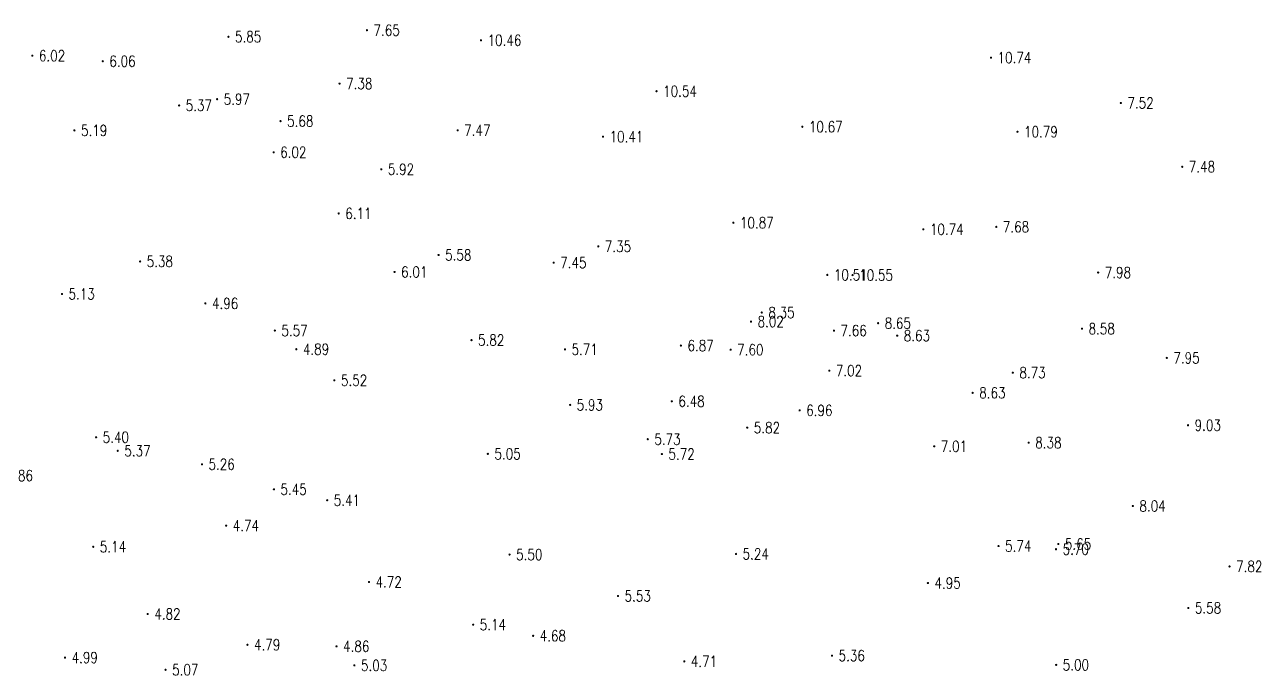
# Model space of a CAD drawing. Extents: x 476861 to 479475, y 2367369 to 2370541.
# Drawn here: x 478497.5 to 478610.4, y 2369086.9 to 2369146.3 of the extents above; entities that cross this region are included whole.
import ezdxf
from ezdxf.enums import TextEntityAlignment as Align

# ---------------------------------------------------------------- set-up
doc = ezdxf.new("R2010")
doc.units = 0
doc.header["$LTSCALE"] = 0.5
doc.layers.get('0').update_dxf_attribs({"linetype": 'CONTINUOUS'})
doc.layers.add('GCD', color=1, linetype='CONTINUOUS')
doc.styles.add('HZ', font='rs.shx', dxfattribs={"width": 0.8, "bigfont": 'hztxt.shx'})

# ---------------------------------------------------------------- blocks, each defined once
blk = doc.blocks.new('GC200')
at = {"linetype": 'Continuous', "const_width": 0.2, "flags": 128}
blk.add_lwpolyline([(-0.1, 0, 1), (0.1, 0, 1)], format="xyb", close=True, dxfattribs=at)

msp = doc.modelspace()

# ---------------------------------------------------------------- block references
at = {"layer": 'GCD', "linetype": 'Continuous'}
ref = msp.add_blockref('GC200', (478528.781, 2369145.758, 7.648), dxfattribs=dict(at, xscale=0.5, yscale=0.5, zscale=0.5))
ref.add_attrib('height', '7.65', dxfattribs={"linetype": 'Continuous', "height": 1, "style": 'HZ', "width": 0.8}).set_placement((478529.381, 2369145.758, 7.648), align=Align.MIDDLE_LEFT)
ref = msp.add_blockref('GC200', (478516.134, 2369145.159, 5.848), dxfattribs=dict(at, xscale=0.5, yscale=0.5, zscale=0.5))
ref.add_attrib('height', '5.85', dxfattribs={"linetype": 'Continuous', "height": 1, "style": 'HZ', "width": 0.8}).set_placement((478516.734, 2369145.159, 5.848), align=Align.MIDDLE_LEFT)
ref = msp.add_blockref('GC200', (478539.189, 2369144.842, 10.464), dxfattribs=dict(at, xscale=0.5, yscale=0.5, zscale=0.5))
ref.add_attrib('height', '10.46', dxfattribs={"linetype": 'Continuous', "height": 1, "style": 'HZ', "width": 0.8}).set_placement((478539.789, 2369144.842, 10.464), align=Align.MIDDLE_LEFT)
ref = msp.add_blockref('GC200', (478498.236, 2369143.429, 6.015), dxfattribs=dict(at, xscale=0.5, yscale=0.5, zscale=0.5))
ref.add_attrib('height', '6.02', dxfattribs={"linetype": 'Continuous', "height": 1, "style": 'HZ', "width": 0.8}).set_placement((478498.836, 2369143.429, 6.015), align=Align.MIDDLE_LEFT)
ref = msp.add_blockref('GC200', (478504.664, 2369142.926, 6.062), dxfattribs=dict(at, xscale=0.5, yscale=0.5, zscale=0.5))
ref.add_attrib('height', '6.06', dxfattribs={"linetype": 'Continuous', "height": 1, "style": 'HZ', "width": 0.8}).set_placement((478505.264, 2369142.926, 6.062), align=Align.MIDDLE_LEFT)
ref = msp.add_blockref('GC200', (478585.742, 2369143.251, 10.74), dxfattribs=dict(at, xscale=0.5, yscale=0.5, zscale=0.5))
ref.add_attrib('height', '10.74', dxfattribs={"linetype": 'Continuous', "height": 1, "style": 'HZ', "width": 0.8}).set_placement((478586.342, 2369143.251, 10.74), align=Align.MIDDLE_LEFT)
ref = msp.add_blockref('GC200', (478526.279, 2369140.884, 7.377), dxfattribs=dict(at, xscale=0.5, yscale=0.5, zscale=0.5))
ref.add_attrib('height', '7.38', dxfattribs={"linetype": 'Continuous', "height": 1, "style": 'HZ', "width": 0.8}).set_placement((478526.879, 2369140.884, 7.377), align=Align.MIDDLE_LEFT)
ref = msp.add_blockref('GC200', (478555.217, 2369140.19, 10.54), dxfattribs=dict(at, xscale=0.5, yscale=0.5, zscale=0.5))
ref.add_attrib('height', '10.54', dxfattribs={"linetype": 'Continuous', "height": 1, "style": 'HZ', "width": 0.8}).set_placement((478555.817, 2369140.19, 10.54), align=Align.MIDDLE_LEFT)
ref = msp.add_blockref('GC200', (478511.634, 2369138.89, 5.371), dxfattribs=dict(at, xscale=0.5, yscale=0.5, zscale=0.5))
ref.add_attrib('height', '5.37', dxfattribs={"linetype": 'Continuous', "height": 1, "style": 'HZ', "width": 0.8}).set_placement((478512.234, 2369138.89, 5.371), align=Align.MIDDLE_LEFT)
ref = msp.add_blockref('GC200', (478515.1, 2369139.465, 5.969), dxfattribs=dict(at, xscale=0.5, yscale=0.5, zscale=0.5))
ref.add_attrib('height', '5.97', dxfattribs={"linetype": 'Continuous', "height": 1, "style": 'HZ', "width": 0.8}).set_placement((478515.7, 2369139.465, 5.969), align=Align.MIDDLE_LEFT)
ref = msp.add_blockref('GC200', (478597.599, 2369139.116, 7.52), dxfattribs=dict(at, xscale=0.5, yscale=0.5, zscale=0.5))
ref.add_attrib('height', '7.52', dxfattribs={"linetype": 'Continuous', "height": 1, "style": 'HZ', "width": 0.8}).set_placement((478598.199, 2369139.116, 7.52), align=Align.MIDDLE_LEFT)
ref = msp.add_blockref('GC200', (478502.077, 2369136.613, 5.191), dxfattribs=dict(at, xscale=0.5, yscale=0.5, zscale=0.5))
ref.add_attrib('height', '5.19', dxfattribs={"linetype": 'Continuous', "height": 1, "style": 'HZ', "width": 0.8}).set_placement((478502.677, 2369136.613, 5.191), align=Align.MIDDLE_LEFT)
ref = msp.add_blockref('GC200', (478520.893, 2369137.459, 5.678), dxfattribs=dict(at, xscale=0.5, yscale=0.5, zscale=0.5))
ref.add_attrib('height', '5.68', dxfattribs={"linetype": 'Continuous', "height": 1, "style": 'HZ', "width": 0.8}).set_placement((478521.493, 2369137.459, 5.678), align=Align.MIDDLE_LEFT)
ref = msp.add_blockref('GC200', (478537.056, 2369136.62, 7.47), dxfattribs=dict(at, xscale=0.5, yscale=0.5, zscale=0.5))
ref.add_attrib('height', '7.47', dxfattribs={"linetype": 'Continuous', "height": 1, "style": 'HZ', "width": 0.8}).set_placement((478537.656, 2369136.62, 7.47), align=Align.MIDDLE_LEFT)
ref = msp.add_blockref('GC200', (478568.524, 2369136.945, 10.67), dxfattribs=dict(at, xscale=0.5, yscale=0.5, zscale=0.5))
ref.add_attrib('height', '10.67', dxfattribs={"linetype": 'Continuous', "height": 1, "style": 'HZ', "width": 0.8}).set_placement((478569.124, 2369136.945, 10.67), align=Align.MIDDLE_LEFT)
ref = msp.add_blockref('GC200', (478550.328, 2369136.037, 10.406), dxfattribs=dict(at, xscale=0.5, yscale=0.5, zscale=0.5))
ref.add_attrib('height', '10.41', dxfattribs={"linetype": 'Continuous', "height": 1, "style": 'HZ', "width": 0.8}).set_placement((478550.928, 2369136.037, 10.406), align=Align.MIDDLE_LEFT)
ref = msp.add_blockref('GC200', (478588.165, 2369136.489, 10.793), dxfattribs=dict(at, xscale=0.5, yscale=0.5, zscale=0.5))
ref.add_attrib('height', '10.79', dxfattribs={"linetype": 'Continuous', "height": 1, "style": 'HZ', "width": 0.8}).set_placement((478588.765, 2369136.489, 10.793), align=Align.MIDDLE_LEFT)
ref = msp.add_blockref('GC200', (478520.26, 2369134.616, 6.02), dxfattribs=dict(at, xscale=0.5, yscale=0.5, zscale=0.5))
ref.add_attrib('height', '6.02', dxfattribs={"linetype": 'Continuous', "height": 1, "style": 'HZ', "width": 0.8}).set_placement((478520.86, 2369134.616, 6.02), align=Align.MIDDLE_LEFT)
ref = msp.add_blockref('GC200', (478603.206, 2369133.294, 7.484), dxfattribs=dict(at, xscale=0.5, yscale=0.5, zscale=0.5))
ref.add_attrib('height', '7.48', dxfattribs={"linetype": 'Continuous', "height": 1, "style": 'HZ', "width": 0.8}).set_placement((478603.806, 2369133.294, 7.484), align=Align.MIDDLE_LEFT)
ref = msp.add_blockref('GC200', (478530.088, 2369133.066, 5.92), dxfattribs=dict(at, xscale=0.5, yscale=0.5, zscale=0.5))
ref.add_attrib('height', '5.92', dxfattribs={"linetype": 'Continuous', "height": 1, "style": 'HZ', "width": 0.8}).set_placement((478530.688, 2369133.066, 5.92), align=Align.MIDDLE_LEFT)
ref = msp.add_blockref('GC200', (478526.203, 2369129.032, 6.112), dxfattribs=dict(at, xscale=0.5, yscale=0.5, zscale=0.5))
ref.add_attrib('height', '6.11', dxfattribs={"linetype": 'Continuous', "height": 1, "style": 'HZ', "width": 0.8}).set_placement((478526.803, 2369129.032, 6.112), align=Align.MIDDLE_LEFT)
ref = msp.add_blockref('GC200', (478562.231, 2369128.184, 10.871), dxfattribs=dict(at, xscale=0.5, yscale=0.5, zscale=0.5))
ref.add_attrib('height', '10.87', dxfattribs={"linetype": 'Continuous', "height": 1, "style": 'HZ', "width": 0.8}).set_placement((478562.831, 2369128.184, 10.871), align=Align.MIDDLE_LEFT)
ref = msp.add_blockref('GC200', (478579.568, 2369127.583, 10.744), dxfattribs=dict(at, xscale=0.5, yscale=0.5, zscale=0.5))
ref.add_attrib('height', '10.74', dxfattribs={"linetype": 'Continuous', "height": 1, "style": 'HZ', "width": 0.8}).set_placement((478580.168, 2369127.583, 10.744), align=Align.MIDDLE_LEFT)
ref = msp.add_blockref('GC200', (478586.231, 2369127.811, 7.68), dxfattribs=dict(at, xscale=0.5, yscale=0.5, zscale=0.5))
ref.add_attrib('height', '7.68', dxfattribs={"linetype": 'Continuous', "height": 1, "style": 'HZ', "width": 0.8}).set_placement((478586.831, 2369127.811, 7.68), align=Align.MIDDLE_LEFT)
ref = msp.add_blockref('GC200', (478549.897, 2369126.024, 7.348), dxfattribs=dict(at, xscale=0.5, yscale=0.5, zscale=0.5))
ref.add_attrib('height', '7.35', dxfattribs={"linetype": 'Continuous', "height": 1, "style": 'HZ', "width": 0.8}).set_placement((478550.497, 2369126.024, 7.348), align=Align.MIDDLE_LEFT)
ref = msp.add_blockref('GC200', (478508.071, 2369124.651, 5.38), dxfattribs=dict(at, xscale=0.5, yscale=0.5, zscale=0.5))
ref.add_attrib('height', '5.38', dxfattribs={"linetype": 'Continuous', "height": 1, "style": 'HZ', "width": 0.8}).set_placement((478508.671, 2369124.651, 5.38), align=Align.MIDDLE_LEFT)
ref = msp.add_blockref('GC200', (478535.318, 2369125.244, 5.579), dxfattribs=dict(at, xscale=0.5, yscale=0.5, zscale=0.5))
ref.add_attrib('height', '5.58', dxfattribs={"linetype": 'Continuous', "height": 1, "style": 'HZ', "width": 0.8}).set_placement((478535.918, 2369125.244, 5.579), align=Align.MIDDLE_LEFT)
ref = msp.add_blockref('GC200', (478545.823, 2369124.538, 7.446), dxfattribs=dict(at, xscale=0.5, yscale=0.5, zscale=0.5))
ref.add_attrib('height', '7.45', dxfattribs={"linetype": 'Continuous', "height": 1, "style": 'HZ', "width": 0.8}).set_placement((478546.423, 2369124.538, 7.446), align=Align.MIDDLE_LEFT)
ref = msp.add_blockref('GC200', (478531.298, 2369123.692, 6.005), dxfattribs=dict(at, xscale=0.5, yscale=0.5, zscale=0.5))
ref.add_attrib('height', '6.01', dxfattribs={"linetype": 'Continuous', "height": 1, "style": 'HZ', "width": 0.8}).set_placement((478531.898, 2369123.692, 6.005), align=Align.MIDDLE_LEFT)
ref = msp.add_blockref('GC200', (478570.806, 2369123.428, 10.505), dxfattribs=dict(at, xscale=0.5, yscale=0.5, zscale=0.5))
ref.add_attrib('height', '10.51', dxfattribs={"linetype": 'Continuous', "height": 1, "style": 'HZ', "width": 0.8}).set_placement((478571.406, 2369123.428, 10.505), align=Align.MIDDLE_LEFT)
ref = msp.add_blockref('GC200', (478573.112, 2369123.407, 10.546), dxfattribs=dict(at, xscale=0.5, yscale=0.5, zscale=0.5))
ref.add_attrib('height', '10.55', dxfattribs={"linetype": 'Continuous', "height": 1, "style": 'HZ', "width": 0.8}).set_placement((478573.712, 2369123.407, 10.546), align=Align.MIDDLE_LEFT)
ref = msp.add_blockref('GC200', (478595.53, 2369123.64, 7.977), dxfattribs=dict(at, xscale=0.5, yscale=0.5, zscale=0.5))
ref.add_attrib('height', '7.98', dxfattribs={"linetype": 'Continuous', "height": 1, "style": 'HZ', "width": 0.8}).set_placement((478596.13, 2369123.64, 7.977), align=Align.MIDDLE_LEFT)
ref = msp.add_blockref('GC200', (478500.937, 2369121.678, 5.132), dxfattribs=dict(at, xscale=0.5, yscale=0.5, zscale=0.5))
ref.add_attrib('height', '5.13', dxfattribs={"linetype": 'Continuous', "height": 1, "style": 'HZ', "width": 0.8}).set_placement((478501.537, 2369121.678, 5.132), align=Align.MIDDLE_LEFT)
ref = msp.add_blockref('GC200', (478514.033, 2369120.821, 4.96), dxfattribs=dict(at, xscale=0.5, yscale=0.5, zscale=0.5))
ref.add_attrib('height', '4.96', dxfattribs={"linetype": 'Continuous', "height": 1, "style": 'HZ', "width": 0.8}).set_placement((478514.633, 2369120.821, 4.96), align=Align.MIDDLE_LEFT)
ref = msp.add_blockref('GC200', (478564.822, 2369119.99, 8.351), dxfattribs=dict(at, xscale=0.5, yscale=0.5, zscale=0.5))
ref.add_attrib('height', '8.35', dxfattribs={"linetype": 'Continuous', "height": 1, "style": 'HZ', "width": 0.8}).set_placement((478565.422, 2369119.99, 8.351), align=Align.MIDDLE_LEFT)
ref = msp.add_blockref('GC200', (478563.841, 2369119.165, 8.024), dxfattribs=dict(at, xscale=0.5, yscale=0.5, zscale=0.5))
ref.add_attrib('height', '8.02', dxfattribs={"linetype": 'Continuous', "height": 1, "style": 'HZ', "width": 0.8}).set_placement((478564.441, 2369119.165, 8.024), align=Align.MIDDLE_LEFT)
ref = msp.add_blockref('GC200', (478575.442, 2369119.019, 8.648), dxfattribs=dict(at, xscale=0.5, yscale=0.5, zscale=0.5))
ref.add_attrib('height', '8.65', dxfattribs={"linetype": 'Continuous', "height": 1, "style": 'HZ', "width": 0.8}).set_placement((478576.042, 2369119.019, 8.648), align=Align.MIDDLE_LEFT)
ref = msp.add_blockref('GC200', (478520.373, 2369118.344, 5.57), dxfattribs=dict(at, xscale=0.5, yscale=0.5, zscale=0.5))
ref.add_attrib('height', '5.57', dxfattribs={"linetype": 'Continuous', "height": 1, "style": 'HZ', "width": 0.8}).set_placement((478520.973, 2369118.344, 5.57), align=Align.MIDDLE_LEFT)
ref = msp.add_blockref('GC200', (478538.322, 2369117.472, 5.82), dxfattribs=dict(at, xscale=0.5, yscale=0.5, zscale=0.5))
ref.add_attrib('height', '5.82', dxfattribs={"linetype": 'Continuous', "height": 1, "style": 'HZ', "width": 0.8}).set_placement((478538.922, 2369117.472, 5.82), align=Align.MIDDLE_LEFT)
ref = msp.add_blockref('GC200', (478571.411, 2369118.342, 7.662), dxfattribs=dict(at, xscale=0.5, yscale=0.5, zscale=0.5))
ref.add_attrib('height', '7.66', dxfattribs={"linetype": 'Continuous', "height": 1, "style": 'HZ', "width": 0.8}).set_placement((478572.011, 2369118.342, 7.662), align=Align.MIDDLE_LEFT)
ref = msp.add_blockref('GC200', (478577.185, 2369117.878, 8.627), dxfattribs=dict(at, xscale=0.5, yscale=0.5, zscale=0.5))
ref.add_attrib('height', '8.63', dxfattribs={"linetype": 'Continuous', "height": 1, "style": 'HZ', "width": 0.8}).set_placement((478577.785, 2369117.878, 8.627), align=Align.MIDDLE_LEFT)
ref = msp.add_blockref('GC200', (478594.053, 2369118.512, 8.582), dxfattribs=dict(at, xscale=0.5, yscale=0.5, zscale=0.5))
ref.add_attrib('height', '8.58', dxfattribs={"linetype": 'Continuous', "height": 1, "style": 'HZ', "width": 0.8}).set_placement((478594.653, 2369118.512, 8.582), align=Align.MIDDLE_LEFT)
ref = msp.add_blockref('GC200', (478522.332, 2369116.642, 4.89), dxfattribs=dict(at, xscale=0.5, yscale=0.5, zscale=0.5))
ref.add_attrib('height', '4.89', dxfattribs={"linetype": 'Continuous', "height": 1, "style": 'HZ', "width": 0.8}).set_placement((478522.932, 2369116.642, 4.89), align=Align.MIDDLE_LEFT)
ref = msp.add_blockref('GC200', (478546.859, 2369116.623, 5.706), dxfattribs=dict(at, xscale=0.5, yscale=0.5, zscale=0.5))
ref.add_attrib('height', '5.71', dxfattribs={"linetype": 'Continuous', "height": 1, "style": 'HZ', "width": 0.8}).set_placement((478547.459, 2369116.623, 5.706), align=Align.MIDDLE_LEFT)
ref = msp.add_blockref('GC200', (478557.44, 2369116.973, 6.871), dxfattribs=dict(at, xscale=0.5, yscale=0.5, zscale=0.5))
ref.add_attrib('height', '6.87', dxfattribs={"linetype": 'Continuous', "height": 1, "style": 'HZ', "width": 0.8}).set_placement((478558.04, 2369116.973, 6.871), align=Align.MIDDLE_LEFT)
ref = msp.add_blockref('GC200', (478561.979, 2369116.594, 7.596), dxfattribs=dict(at, xscale=0.5, yscale=0.5, zscale=0.5))
ref.add_attrib('height', '7.60', dxfattribs={"linetype": 'Continuous', "height": 1, "style": 'HZ', "width": 0.8}).set_placement((478562.579, 2369116.594, 7.596), align=Align.MIDDLE_LEFT)
ref = msp.add_blockref('GC200', (478601.795, 2369115.848, 7.954), dxfattribs=dict(at, xscale=0.5, yscale=0.5, zscale=0.5))
ref.add_attrib('height', '7.95', dxfattribs={"linetype": 'Continuous', "height": 1, "style": 'HZ', "width": 0.8}).set_placement((478602.395, 2369115.848, 7.954), align=Align.MIDDLE_LEFT)
ref = msp.add_blockref('GC200', (478570.987, 2369114.686, 7.02), dxfattribs=dict(at, xscale=0.5, yscale=0.5, zscale=0.5))
ref.add_attrib('height', '7.02', dxfattribs={"linetype": 'Continuous', "height": 1, "style": 'HZ', "width": 0.8}).set_placement((478571.587, 2369114.686, 7.02), align=Align.MIDDLE_LEFT)
ref = msp.add_blockref('GC200', (478587.738, 2369114.5, 8.729), dxfattribs=dict(at, xscale=0.5, yscale=0.5, zscale=0.5))
ref.add_attrib('height', '8.73', dxfattribs={"linetype": 'Continuous', "height": 1, "style": 'HZ', "width": 0.8}).set_placement((478588.338, 2369114.5, 8.729), align=Align.MIDDLE_LEFT)
ref = msp.add_blockref('GC200', (478525.807, 2369113.797, 5.52), dxfattribs=dict(at, xscale=0.5, yscale=0.5, zscale=0.5))
ref.add_attrib('height', '5.52', dxfattribs={"linetype": 'Continuous', "height": 1, "style": 'HZ', "width": 0.8}).set_placement((478526.407, 2369113.797, 5.52), align=Align.MIDDLE_LEFT)
ref = msp.add_blockref('GC200', (478556.61, 2369111.889, 6.482), dxfattribs=dict(at, xscale=0.5, yscale=0.5, zscale=0.5))
ref.add_attrib('height', '6.48', dxfattribs={"linetype": 'Continuous', "height": 1, "style": 'HZ', "width": 0.8}).set_placement((478557.21, 2369111.889, 6.482), align=Align.MIDDLE_LEFT)
ref = msp.add_blockref('GC200', (478584.074, 2369112.661, 8.628), dxfattribs=dict(at, xscale=0.5, yscale=0.5, zscale=0.5))
ref.add_attrib('height', '8.63', dxfattribs={"linetype": 'Continuous', "height": 1, "style": 'HZ', "width": 0.8}).set_placement((478584.674, 2369112.661, 8.628), align=Align.MIDDLE_LEFT)
ref = msp.add_blockref('GC200', (478547.326, 2369111.558, 5.934), dxfattribs=dict(at, xscale=0.5, yscale=0.5, zscale=0.5))
ref.add_attrib('height', '5.93', dxfattribs={"linetype": 'Continuous', "height": 1, "style": 'HZ', "width": 0.8}).set_placement((478547.926, 2369111.558, 5.934), align=Align.MIDDLE_LEFT)
ref = msp.add_blockref('GC200', (478568.276, 2369111.058, 6.96), dxfattribs=dict(at, xscale=0.5, yscale=0.5, zscale=0.5))
ref.add_attrib('height', '6.96', dxfattribs={"linetype": 'Continuous', "height": 1, "style": 'HZ', "width": 0.8}).set_placement((478568.876, 2369111.058, 6.96), align=Align.MIDDLE_LEFT)
ref = msp.add_blockref('GC200', (478603.737, 2369109.704, 9.032), dxfattribs=dict(at, xscale=0.5, yscale=0.5, zscale=0.5))
ref.add_attrib('height', '9.03', dxfattribs={"linetype": 'Continuous', "height": 1, "style": 'HZ', "width": 0.8}).set_placement((478604.337, 2369109.704, 9.032), align=Align.MIDDLE_LEFT)
ref = msp.add_blockref('GC200', (478504.056, 2369108.605, 5.396), dxfattribs=dict(at, xscale=0.5, yscale=0.5, zscale=0.5))
ref.add_attrib('height', '5.40', dxfattribs={"linetype": 'Continuous', "height": 1, "style": 'HZ', "width": 0.8}).set_placement((478504.656, 2369108.605, 5.396), align=Align.MIDDLE_LEFT)
ref = msp.add_blockref('GC200', (478554.415, 2369108.428, 5.733), dxfattribs=dict(at, xscale=0.5, yscale=0.5, zscale=0.5))
ref.add_attrib('height', '5.73', dxfattribs={"linetype": 'Continuous', "height": 1, "style": 'HZ', "width": 0.8}).set_placement((478555.015, 2369108.428, 5.733), align=Align.MIDDLE_LEFT)
ref = msp.add_blockref('GC200', (478563.494, 2369109.484, 5.823), dxfattribs=dict(at, xscale=0.5, yscale=0.5, zscale=0.5))
ref.add_attrib('height', '5.82', dxfattribs={"linetype": 'Continuous', "height": 1, "style": 'HZ', "width": 0.8}).set_placement((478564.094, 2369109.484, 5.823), align=Align.MIDDLE_LEFT)
ref = msp.add_blockref('GC200', (478506.028, 2369107.368, 5.365), dxfattribs=dict(at, xscale=0.5, yscale=0.5, zscale=0.5))
ref.add_attrib('height', '5.37', dxfattribs={"linetype": 'Continuous', "height": 1, "style": 'HZ', "width": 0.8}).set_placement((478506.628, 2369107.368, 5.365), align=Align.MIDDLE_LEFT)
ref = msp.add_blockref('GC200', (478580.565, 2369107.78, 7.009), dxfattribs=dict(at, xscale=0.5, yscale=0.5, zscale=0.5))
ref.add_attrib('height', '7.01', dxfattribs={"linetype": 'Continuous', "height": 1, "style": 'HZ', "width": 0.8}).set_placement((478581.165, 2369107.78, 7.009), align=Align.MIDDLE_LEFT)
ref = msp.add_blockref('GC200', (478589.186, 2369108.107, 8.383), dxfattribs=dict(at, xscale=0.5, yscale=0.5, zscale=0.5))
ref.add_attrib('height', '8.38', dxfattribs={"linetype": 'Continuous', "height": 1, "style": 'HZ', "width": 0.8}).set_placement((478589.786, 2369108.107, 8.383), align=Align.MIDDLE_LEFT)
ref = msp.add_blockref('GC200', (478513.716, 2369106.138, 5.263), dxfattribs=dict(at, xscale=0.5, yscale=0.5, zscale=0.5))
ref.add_attrib('height', '5.26', dxfattribs={"linetype": 'Continuous', "height": 1, "style": 'HZ', "width": 0.8}).set_placement((478514.316, 2369106.138, 5.263), align=Align.MIDDLE_LEFT)
ref = msp.add_blockref('GC200', (478539.817, 2369107.089, 5.052), dxfattribs=dict(at, xscale=0.5, yscale=0.5, zscale=0.5))
ref.add_attrib('height', '5.05', dxfattribs={"linetype": 'Continuous', "height": 1, "style": 'HZ', "width": 0.8}).set_placement((478540.417, 2369107.089, 5.052), align=Align.MIDDLE_LEFT)
ref = msp.add_blockref('GC200', (478555.703, 2369107.074, 5.718), dxfattribs=dict(at, xscale=0.5, yscale=0.5, zscale=0.5))
ref.add_attrib('height', '5.72', dxfattribs={"linetype": 'Continuous', "height": 1, "style": 'HZ', "width": 0.8}).set_placement((478556.303, 2369107.074, 5.718), align=Align.MIDDLE_LEFT)
ref = msp.add_blockref('GC200', (478495.295, 2369105.108, 4.856), dxfattribs=dict(at, xscale=0.5, yscale=0.5, zscale=0.5))
ref.add_attrib('height', '4.86', dxfattribs={"linetype": 'Continuous', "height": 1, "style": 'HZ', "width": 0.8}).set_placement((478495.895, 2369105.108, 4.856), align=Align.MIDDLE_LEFT)
ref = msp.add_blockref('GC200', (478520.287, 2369103.852, 5.446), dxfattribs=dict(at, xscale=0.5, yscale=0.5, zscale=0.5))
ref.add_attrib('height', '5.45', dxfattribs={"linetype": 'Continuous', "height": 1, "style": 'HZ', "width": 0.8}).set_placement((478520.887, 2369103.852, 5.446), align=Align.MIDDLE_LEFT)
ref = msp.add_blockref('GC200', (478525.15, 2369102.857, 5.414), dxfattribs=dict(at, xscale=0.5, yscale=0.5, zscale=0.5))
ref.add_attrib('height', '5.41', dxfattribs={"linetype": 'Continuous', "height": 1, "style": 'HZ', "width": 0.8}).set_placement((478525.75, 2369102.857, 5.414), align=Align.MIDDLE_LEFT)
ref = msp.add_blockref('GC200', (478598.695, 2369102.333, 8.04), dxfattribs=dict(at, xscale=0.5, yscale=0.5, zscale=0.5))
ref.add_attrib('height', '8.04', dxfattribs={"linetype": 'Continuous', "height": 1, "style": 'HZ', "width": 0.8}).set_placement((478599.295, 2369102.333, 8.04), align=Align.MIDDLE_LEFT)
ref = msp.add_blockref('GC200', (478515.928, 2369100.538, 4.735), dxfattribs=dict(at, xscale=0.5, yscale=0.5, zscale=0.5))
ref.add_attrib('height', '4.74', dxfattribs={"linetype": 'Continuous', "height": 1, "style": 'HZ', "width": 0.8}).set_placement((478516.528, 2369100.538, 4.735), align=Align.MIDDLE_LEFT)
ref = msp.add_blockref('GC200', (478503.795, 2369098.61, 5.14), dxfattribs=dict(at, xscale=0.5, yscale=0.5, zscale=0.5))
ref.add_attrib('height', '5.14', dxfattribs={"linetype": 'Continuous', "height": 1, "style": 'HZ', "width": 0.8}).set_placement((478504.395, 2369098.61, 5.14), align=Align.MIDDLE_LEFT)
ref = msp.add_blockref('GC200', (478586.435, 2369098.676, 5.735), dxfattribs=dict(at, xscale=0.5, yscale=0.5, zscale=0.5))
ref.add_attrib('height', '5.74', dxfattribs={"linetype": 'Continuous', "height": 1, "style": 'HZ', "width": 0.8}).set_placement((478587.035, 2369098.676, 5.735), align=Align.MIDDLE_LEFT)
ref = msp.add_blockref('GC200', (478591.682, 2369098.389, 5.696), dxfattribs=dict(at, xscale=0.5, yscale=0.5, zscale=0.5))
ref.add_attrib('height', '5.70', dxfattribs={"linetype": 'Continuous', "height": 1, "style": 'HZ', "width": 0.8}).set_placement((478592.282, 2369098.389, 5.696), align=Align.MIDDLE_LEFT)
ref = msp.add_blockref('GC200', (478591.897, 2369098.857, 5.647), dxfattribs=dict(at, xscale=0.5, yscale=0.5, zscale=0.5))
ref.add_attrib('height', '5.65', dxfattribs={"linetype": 'Continuous', "height": 1, "style": 'HZ', "width": 0.8}).set_placement((478592.497, 2369098.857, 5.647), align=Align.MIDDLE_LEFT)
ref = msp.add_blockref('GC200', (478541.8, 2369097.899, 5.496), dxfattribs=dict(at, xscale=0.5, yscale=0.5, zscale=0.5))
ref.add_attrib('height', '5.50', dxfattribs={"linetype": 'Continuous', "height": 1, "style": 'HZ', "width": 0.8}).set_placement((478542.4, 2369097.899, 5.496), align=Align.MIDDLE_LEFT)
ref = msp.add_blockref('GC200', (478562.472, 2369097.959, 5.244), dxfattribs=dict(at, xscale=0.5, yscale=0.5, zscale=0.5))
ref.add_attrib('height', '5.24', dxfattribs={"linetype": 'Continuous', "height": 1, "style": 'HZ', "width": 0.8}).set_placement((478563.072, 2369097.959, 5.244), align=Align.MIDDLE_LEFT)
ref = msp.add_blockref('GC200', (478607.523, 2369096.814, 7.816), dxfattribs=dict(at, xscale=0.5, yscale=0.5, zscale=0.5))
ref.add_attrib('height', '7.82', dxfattribs={"linetype": 'Continuous', "height": 1, "style": 'HZ', "width": 0.8}).set_placement((478608.123, 2369096.814, 7.816), align=Align.MIDDLE_LEFT)
ref = msp.add_blockref('GC200', (478528.966, 2369095.399, 4.72), dxfattribs=dict(at, xscale=0.5, yscale=0.5, zscale=0.5))
ref.add_attrib('height', '4.72', dxfattribs={"linetype": 'Continuous', "height": 1, "style": 'HZ', "width": 0.8}).set_placement((478529.566, 2369095.399, 4.72), align=Align.MIDDLE_LEFT)
ref = msp.add_blockref('GC200', (478579.988, 2369095.299, 4.954), dxfattribs=dict(at, xscale=0.5, yscale=0.5, zscale=0.5))
ref.add_attrib('height', '4.95', dxfattribs={"linetype": 'Continuous', "height": 1, "style": 'HZ', "width": 0.8}).set_placement((478580.588, 2369095.299, 4.954), align=Align.MIDDLE_LEFT)
ref = msp.add_blockref('GC200', (478551.698, 2369094.116, 5.529), dxfattribs=dict(at, xscale=0.5, yscale=0.5, zscale=0.5))
ref.add_attrib('height', '5.53', dxfattribs={"linetype": 'Continuous', "height": 1, "style": 'HZ', "width": 0.8}).set_placement((478552.298, 2369094.116, 5.529), align=Align.MIDDLE_LEFT)
ref = msp.add_blockref('GC200', (478603.76, 2369093.027, 5.579), dxfattribs=dict(at, xscale=0.5, yscale=0.5, zscale=0.5))
ref.add_attrib('height', '5.58', dxfattribs={"linetype": 'Continuous', "height": 1, "style": 'HZ', "width": 0.8}).set_placement((478604.36, 2369093.027, 5.579), align=Align.MIDDLE_LEFT)
ref = msp.add_blockref('GC200', (478508.767, 2369092.474, 4.817), dxfattribs=dict(at, xscale=0.5, yscale=0.5, zscale=0.5))
ref.add_attrib('height', '4.82', dxfattribs={"linetype": 'Continuous', "height": 1, "style": 'HZ', "width": 0.8}).set_placement((478509.367, 2369092.474, 4.817), align=Align.MIDDLE_LEFT)
ref = msp.add_blockref('GC200', (478538.477, 2369091.498, 5.14), dxfattribs=dict(at, xscale=0.5, yscale=0.5, zscale=0.5))
ref.add_attrib('height', '5.14', dxfattribs={"linetype": 'Continuous', "height": 1, "style": 'HZ', "width": 0.8}).set_placement((478539.077, 2369091.498, 5.14), align=Align.MIDDLE_LEFT)
ref = msp.add_blockref('GC200', (478543.95, 2369090.484, 4.68), dxfattribs=dict(at, xscale=0.5, yscale=0.5, zscale=0.5))
ref.add_attrib('height', '4.68', dxfattribs={"linetype": 'Continuous', "height": 1, "style": 'HZ', "width": 0.8}).set_placement((478544.55, 2369090.484, 4.68), align=Align.MIDDLE_LEFT)
ref = msp.add_blockref('GC200', (478517.87, 2369089.664, 4.79), dxfattribs=dict(at, xscale=0.5, yscale=0.5, zscale=0.5))
ref.add_attrib('height', '4.79', dxfattribs={"linetype": 'Continuous', "height": 1, "style": 'HZ', "width": 0.8}).set_placement((478518.47, 2369089.664, 4.79), align=Align.MIDDLE_LEFT)
ref = msp.add_blockref('GC200', (478526.001, 2369089.522, 4.857), dxfattribs=dict(at, xscale=0.5, yscale=0.5, zscale=0.5))
ref.add_attrib('height', '4.86', dxfattribs={"linetype": 'Continuous', "height": 1, "style": 'HZ', "width": 0.8}).set_placement((478526.601, 2369089.522, 4.857), align=Align.MIDDLE_LEFT)
ref = msp.add_blockref('GC200', (478501.217, 2369088.498, 4.989), dxfattribs=dict(at, xscale=0.5, yscale=0.5, zscale=0.5))
ref.add_attrib('height', '4.99', dxfattribs={"linetype": 'Continuous', "height": 1, "style": 'HZ', "width": 0.8}).set_placement((478501.817, 2369088.498, 4.989), align=Align.MIDDLE_LEFT)
ref = msp.add_blockref('GC200', (478557.748, 2369088.146, 4.714), dxfattribs=dict(at, xscale=0.5, yscale=0.5, zscale=0.5))
ref.add_attrib('height', '4.71', dxfattribs={"linetype": 'Continuous', "height": 1, "style": 'HZ', "width": 0.8}).set_placement((478558.348, 2369088.146, 4.714), align=Align.MIDDLE_LEFT)
ref = msp.add_blockref('GC200', (478571.237, 2369088.674, 5.36), dxfattribs=dict(at, xscale=0.5, yscale=0.5, zscale=0.5))
ref.add_attrib('height', '5.36', dxfattribs={"linetype": 'Continuous', "height": 1, "style": 'HZ', "width": 0.8}).set_placement((478571.837, 2369088.674, 5.36), align=Align.MIDDLE_LEFT)
ref = msp.add_blockref('GC200', (478510.397, 2369087.383, 5.07), dxfattribs=dict(at, xscale=0.5, yscale=0.5, zscale=0.5))
ref.add_attrib('height', '5.07', dxfattribs={"linetype": 'Continuous', "height": 1, "style": 'HZ', "width": 0.8}).set_placement((478510.997, 2369087.383, 5.07), align=Align.MIDDLE_LEFT)
ref = msp.add_blockref('GC200', (478527.635, 2369087.783, 5.032), dxfattribs=dict(at, xscale=0.5, yscale=0.5, zscale=0.5))
ref.add_attrib('height', '5.03', dxfattribs={"linetype": 'Continuous', "height": 1, "style": 'HZ', "width": 0.8}).set_placement((478528.235, 2369087.783, 5.032), align=Align.MIDDLE_LEFT)
ref = msp.add_blockref('GC200', (478591.697, 2369087.828, 4.995), dxfattribs=dict(at, xscale=0.5, yscale=0.5, zscale=0.5))
ref.add_attrib('height', '5.00', dxfattribs={"linetype": 'Continuous', "height": 1, "style": 'HZ', "width": 0.8}).set_placement((478592.297, 2369087.828, 4.995), align=Align.MIDDLE_LEFT)

doc.saveas('drawing.dxf')
